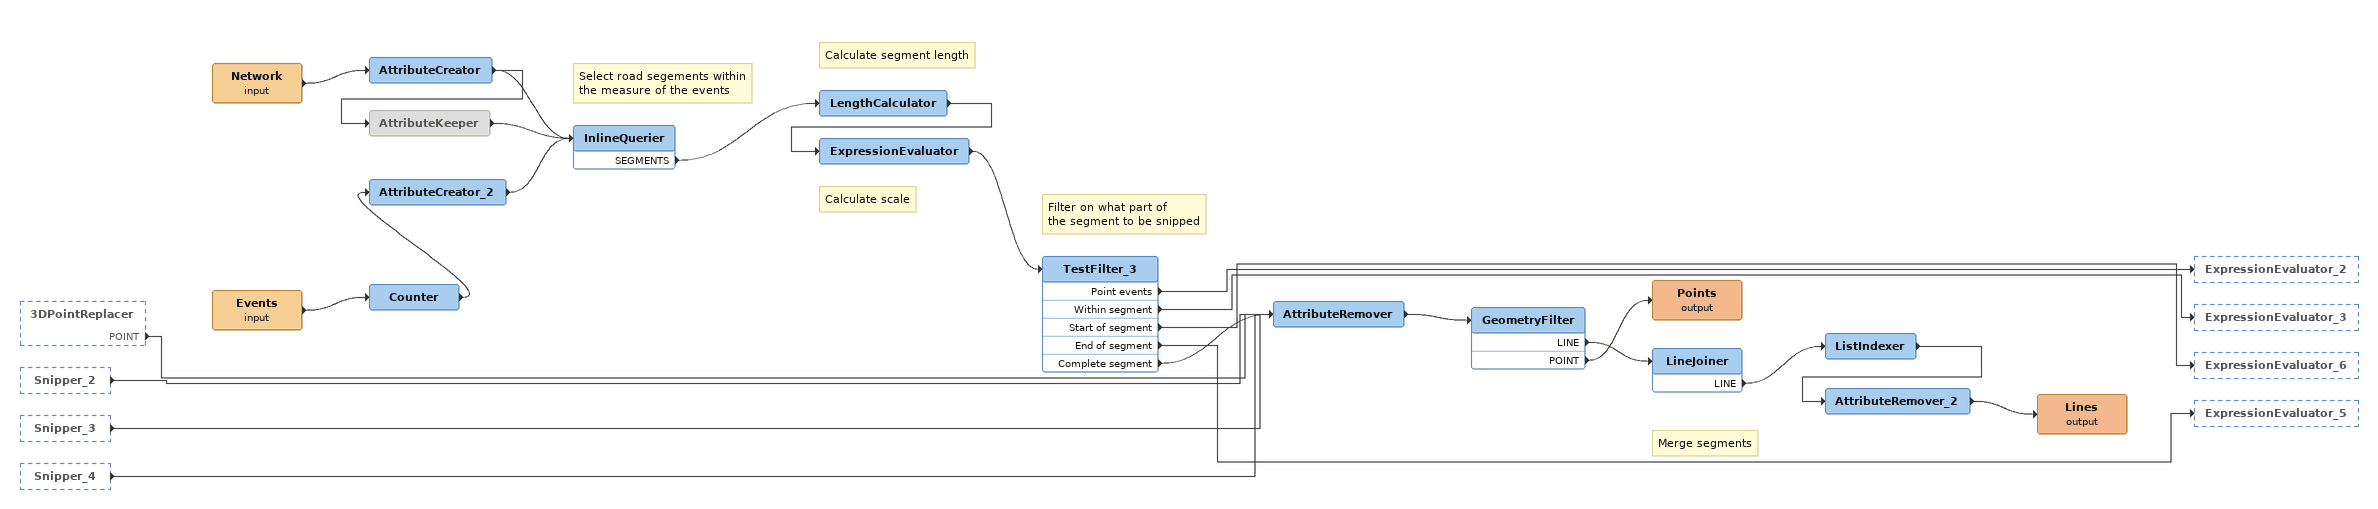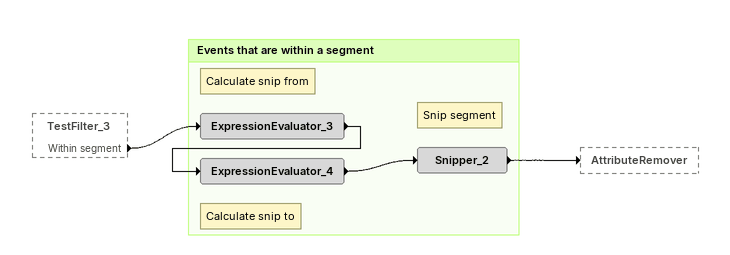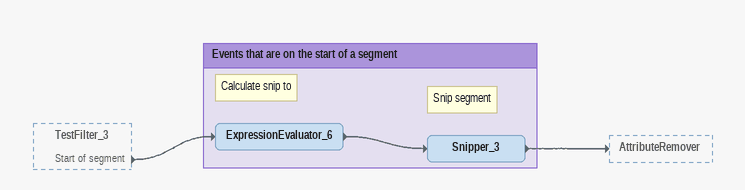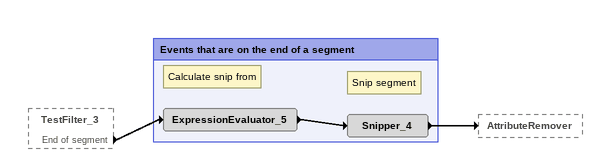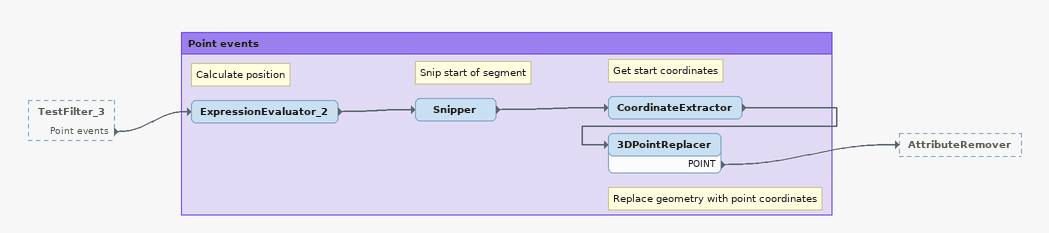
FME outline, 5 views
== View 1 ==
3DPointReplacer [outside]
    POINT -> AttributeRemover
Snipper_2 [outside]
    -> AttributeRemover
Snipper_3 [outside]
    -> AttributeRemover
Snipper_4 [outside]
    -> AttributeRemover
Network (input)
    -> AttributeCreator
AttributeCreator
    -> AttributeKeeper
    -> InlineQuerier
AttributeKeeper [off]
    -> InlineQuerier
Events (input)
    -> Counter
Counter
    -> AttributeCreator_2
AttributeCreator_2
    -> InlineQuerier
Note: Select road segements within / the measure of the events
InlineQuerier
    SEGMENTS -> LengthCalculator
Note: Calculate segment length
LengthCalculator
    -> ExpressionEvaluator
Note: Calculate scale
ExpressionEvaluator
    -> TestFilter_3
Note: Filter on what part of / the segment to be snipped
TestFilter_3
    Point events -> ExpressionEvaluator_2
    Within segment -> ExpressionEvaluator_3
    Start of segment -> ExpressionEvaluator_6
    End of segment -> ExpressionEvaluator_5
    Complete segment -> AttributeRemover
AttributeRemover
    -> GeometryFilter
GeometryFilter
    LINE -> LineJoiner
    POINT -> Points (output)
Points (output)
Note: Merge segments
LineJoiner
    LINE -> ListIndexer
ListIndexer
    -> AttributeRemover_2
AttributeRemover_2
    -> Lines (output)
Lines (output)

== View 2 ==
TestFilter_3 [outside]
    Within segment -> ExpressionEvaluator_3

Bookmark: Events that are within a segment
Note: Calculate snip from
ExpressionEvaluator_3
    -> ExpressionEvaluator_4
Note: Calculate snip to
ExpressionEvaluator_4
    -> Snipper_2
Note: Snip segment
Snipper_2
    -> AttributeRemover

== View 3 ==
TestFilter_3 [outside]
    Start of segment -> ExpressionEvaluator_6

Bookmark: Events that are on the start of a segment
Note: Calculate snip to
ExpressionEvaluator_6
    -> Snipper_3
Note: Snip segment
Snipper_3
    -> AttributeRemover

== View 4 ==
TestFilter_3 [outside]
    End of segment -> ExpressionEvaluator_5

Bookmark: Events that are on the end of a segment
Note: Calculate snip from
ExpressionEvaluator_5
    -> Snipper_4
Note: Snip segment
Snipper_4
    -> AttributeRemover

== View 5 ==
TestFilter_3 [outside]
    Point events -> ExpressionEvaluator_2

Bookmark: Point events
Note: Calculate position
ExpressionEvaluator_2
    -> Snipper
Note: Snip start of segment
Snipper
    -> CoordinateExtractor
Note: Get start coordinates
CoordinateExtractor
    -> 3DPointReplacer
Note: Replace geometry with point coordinates
3DPointReplacer
    POINT -> AttributeRemover
